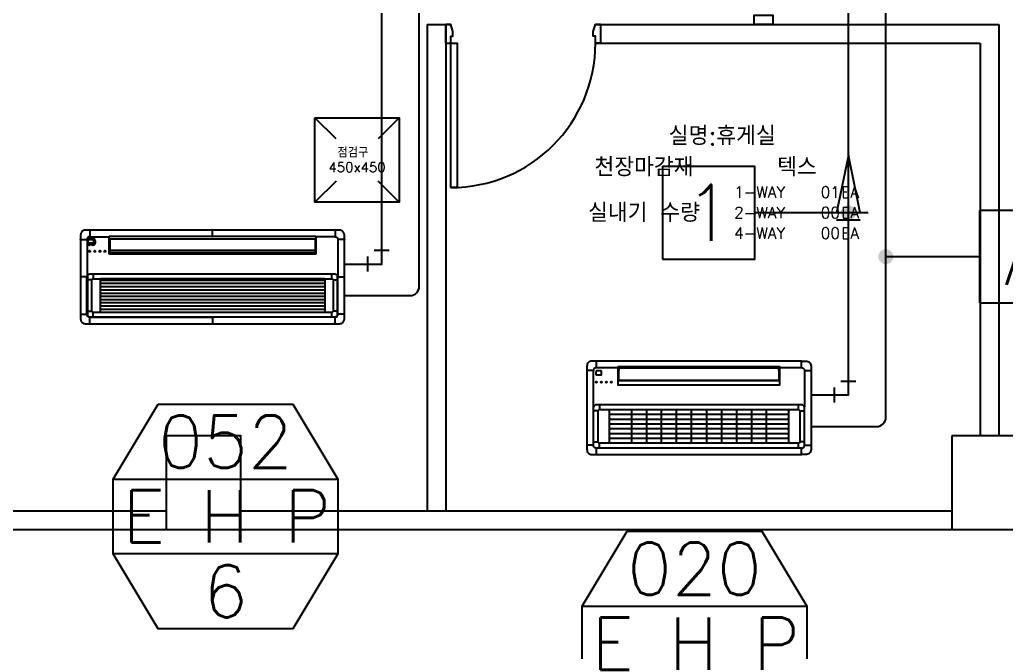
# Model space of a CAD drawing. Header units: millimetres. Extents: x -56261 to 196039, y 9480 to 100001.
# Drawn here: x 124251 to 129524, y 77022 to 80404 of the extents above; entities that cross this region are included whole.
import ezdxf
from ezdxf.enums import TextEntityAlignment as Align

# ---------------------------------------------------------------- set-up
doc = ezdxf.new("R2010")
doc.units = ezdxf.units.MM
for name, color, linetype in [('DVM_DRAIN', 5, 'Continuous'), ('DVM_DRAIN_MARK', 7, 'Continuous'), ('DVM_INDOOR', 7, 'Continuous'), ('DVM_INOUT_MARK', 2, 'Continuous'), ('DVM_INOUT_NAME', 7, 'Continuous'), ('DVM_PIPE', 3, 'Continuous'), ('DVM_PIPE_MARK', 2, 'Continuous'), ('PLAN', 9, 'Continuous'), ('SS-점검구', 1, 'Continuous'), ('현장조사', 4, 'Continuous')]:
    doc.layers.add(name, color=color, linetype=linetype)
doc.styles.add('1', font='txt.shx ', dxfattribs={"bigfont": ' whgtxt.shx'})
doc.styles.add('DVM_DEFAULT', font='romans.shx', dxfattribs={"bigfont": 'whgtxt.shx'})
doc.styles.add('GHS', font='romans.shx', dxfattribs={"width": 0.8, "bigfont": 'ghs.shx'})

# ---------------------------------------------------------------- blocks, each defined once
blk = doc.blocks.new('ID_C_1_B_T_BLO')
at = {"layer": 'DVM_INDOOR', "color": 0, "linetype": 'Continuous'}
for p, q in [((-655.0001, 497.78338), (-655.0001, 464.99998)), ((655, 499.99998), (-655, 499.99998)), ((-655, 499.25868), (-655, 499.99998)), ((-655, 497.78358), (-655, 499.25868)), ((-0.0001, 466.94868), (-0.0001, 497.78368)), ((0, 497.78358), (0, 499.25868)), ((654.9999, 497.78368), (654.9999, 464.99998)), ((655, 500.00008), (658.7106, 500.00008)), ((655, 499.25868), (655, 499.99998)), ((655, 497.78358), (655, 499.25868)), ((-705, 449.99998), (-705, 450.94688)), ((-705, 449.99998), (-705, 50)), ((-704.2594, 449.99998), (-705, 449.99998)), ((-704.2594, 449.99998), (-702.7737, 449.99998)), ((-670, 427.75038), (-670, 254.80386)), ((-669.9917, 451.75038), (-669.9917, 427.75038)), ((-664.7917, 432.75038), (-664.7917, 446.75038)), ((-661.9917, 459.75038), (-656.4917, 459.75038)), ((-661.9917, 449.55038), (-637.9917, 449.55038)), ((-637.9917, 429.95038), (-661.9917, 429.95038)), ((-655.0917, 459.75038), (-656.4917, 459.75038)), ((-644.8655, 455.84128), (-655.1179, 455.84128)), ((-655.1179, 423.65948), (-644.8655, 423.65948)), ((-655.1055, 456.97598), (-655.1129, 456.54218)), ((-655.1129, 422.95858), (-655.1055, 422.52468)), ((-655.0917, 457.27658), (-655.0917, 459.75038)), ((-655.0917, 419.75038), (-655.0917, 422.22418)), ((-655, 464.99998), (-552.6136, 464.99998)), ((-644.8917, 459.75038), (-644.8917, 457.27658)), ((-643.4917, 459.75038), (-644.8917, 459.75038)), ((-644.8917, 422.22418), (-644.8917, 419.75038)), ((-644.8705, 456.54218), (-644.878, 456.97598)), ((-644.878, 422.52468), (-644.8705, 422.95858)), ((-643.4917, 459.75038), (-637.9917, 459.75038)), ((-635.1917, 446.75038), (-635.1917, 432.75038)), ((-630, 426.35608), (-630.1142, 426.35608)), ((-630.0371, 426.89978), (-630, 426.89978)), ((-629.9917, 427.75038), (-629.9917, 451.75038)), ((-627.15, 429.74978), (-627.15, 443.74978)), ((-626.6063, 443.74978), (-626.6063, 429.74978)), ((-552.6136, 371.79998), (-552.6136, 464.99998)), ((-552.4597, 466.94858), (0, 466.94858)), ((-548.6, 443.56278), (-548.6, 453.29348)), ((-548.6, 443.56278), (-548.6, 393.01468)), ((-548.2987, 453.59568), (548.2992, 453.59568)), ((0, 466.94858), (552.4597, 466.94858)), ((548.6, 453.29078), (548.6, 443.56278)), ((548.6, 443.56278), (548.6, 393.01468)), ((552.6135, 464.99998), (552.6135, 371.79998)), ((655, 464.99998), (552.6135, 464.99998)), ((670, 449.99998), (670, 254.80386)), ((702.7736, 449.99998), (704.2594, 449.99998)), ((704.2594, 449.99998), (705, 449.99998)), ((705, 50), (705, 449.99998)), ((705, 449.99998), (705, 448.14218)), ((-656.4917, 419.75038), (-661.9917, 419.75038)), ((-656.4917, 419.75038), (-655.0917, 419.75038)), ((-644.8917, 419.75038), (-643.4917, 419.75038)), ((-637.9917, 419.75038), (-643.4917, 419.75038)), ((-552.7105, 408.36508), (-548.6, 408.29328)), ((552.6135, 371.79998), (-552.6136, 371.79998)), ((-551.5493, 378.99998), (-551.5074, 379.04188)), ((-551.5074, 379.04188), (551.5073, 379.04188)), ((-550.9482, 387.56278), (-551.0226, 379.04188)), ((-550.9398, 388.52338), (-550.9482, 387.56278)), ((550.6397, 388.82068), (-550.6398, 388.82068)), ((-548.3003, 392.71458), (548.3002, 392.71458)), ((550.9482, 387.56278), (550.9397, 388.52318)), ((551.0225, 379.04188), (550.9482, 387.56278)), ((551.5073, 379.04188), (551.5492, 378.99998)), ((-594.9715, 264.50741), (-637.5, 264.50741)), ((-637.5, 264.50741), (-637.5, 264.27602)), ((637.52066, 264.50741), (-594.9715, 264.50741)), ((637.5, 240.5), (637.5, 264.50744)), ((-702.7737, 250), (-704.2594, 250)), ((-670.4784, 249.99997), (-702.7737, 249.99997)), ((-668.5, 233.5), (-668.5, 67.5)), ((-668.2686, 233.5), (-668.5, 233.5)), ((-667.4981, 233.5), (-668.2686, 233.5)), ((-644.5, 67.5), (-644.5, 233.5)), ((-637.5, 263.50551), (-637.5, 240.5)), ((-637.5, 240.5), (637.5, 240.5)), ((599.9006, 239.81792), (-599.9007, 239.81792)), ((599.9006, 231.26792), (-599.9007, 231.26792)), ((599.9006, 214.16792), (-599.9007, 214.16792)), ((644.5, 233.5), (644.5, 67.5)), ((668.2686, 233.5), (668.5, 233.5)), ((668.5, 67.5), (668.5, 233.5)), ((670.4782, 249.99997), (702.7735, 249.99997)), ((702.7736, 250), (704.2594, 250)), ((599.9006, 197.06792), (-599.9007, 197.06792)), ((599.9006, 179.96792), (-599.9007, 179.96792)), ((-599.9007, 163.78207), (599.9006, 163.78207)), ((-599.9007, 146.68207), (599.9006, 146.68207)), ((-599.9007, 129.58207), (599.9006, 129.58207)), ((-599.9007, 112.48207), (599.9006, 112.48207)), ((-668.2686, 67.5), (-668.5, 67.5)), ((637.5, 60.49999), (-637.5, 60.49999)), ((-637.5, 37.49446), (-637.5, 60.49999)), ((-599.9007, 95.38207), (599.9006, 95.38207)), ((-599.9007, 78.28207), (599.9006, 78.28207)), ((-599.9007, 61.18207), (599.9006, 61.18207)), ((637.5, 37.49446), (637.5, 60.49999)), ((667.4981, 67.5), (668.2686, 67.5)), ((668.5, 67.5), (668.2686, 67.5)), ((-705, 50), (-704.2594, 50)), ((-702.7737, 50), (-704.2594, 50)), ((-655.0001, 2.21624), (-655.0001, 34.52186)), ((-655, 2.2164), (-655, 0.74131)), ((-655, 0.74131), (-655, 0)), ((-655, 0), (655, 0)), ((-637.5, 37.49446), (-637.5, 36.72397)), ((-637.5, 36.72397), (-637.5, 36.49258)), ((-637.5, 36.49258), (637.5, 36.49258)), ((-0.0001, 34.52186), (-0.0001, 2.21624)), ((637.5, 36.72397), (637.5, 36.49258)), ((655, -0.00017), (649.3359, 0)), ((654.9999, 2.2166), (654.9999, 34.52186)), ((655, 2.2164), (655, 0.74131)), ((655, 0.7413), (655, 0)), ((702.7736, 50), (704.2594, 50)), ((704.2594, 50), (705, 50))]:
    blk.add_line(p, q, dxfattribs=at)
at = {"layer": 'DVM_INDOOR', "color": 0}
for p, q in [((-599.9007, 239.81792), (-599.9007, 61.18207)), ((599.81057, 239.81792), (599.81057, 61.18207))]:
    blk.add_line(p, q, dxfattribs=at)
at = {"layer": 'DVM_INDOOR', "color": 0, "linetype": 'Continuous'}
for points in [[(-550.9541, 386.89298), (-550.9541, 386.89298, -0.0000622417), (-550.9541, 386.89298, -0.0000456347), (-550.9541, 386.89298, -0.0000616577), (-550.9541, 386.89288, -0.0001142212), (-550.9541, 386.89288, -0.0001526249), (-550.9541, 386.89288, -0.0001868684), (-550.9541, 386.89288, -0.000218615), (-550.9541, 386.89288, -0.000256204), (-550.9541, 386.89288, -0.0002881689), (-550.9541, 386.89278, -0.0003232068), (-550.9541, 386.89278, -0.0003532877), (-550.9541, 386.89278, -0.0003868946), (-550.9541, 386.89278, -0.000415213), (-550.9541, 386.89278, -0.0004468063), (-550.9541, 386.89278, -0.0004730546), (-550.9541, 386.89268, -0.0005024202), (-550.9541, 386.89268, -0.0005264176), (-550.9541, 386.89268, -0.0005534054), (-550.9541, 386.89268, -0.000575081), (-550.9541, 386.89268, -0.0005997434), (-550.9541, 386.89268, -0.0006187021), (-550.9541, 386.89258, -0.0006402206), (-550.9541, 386.89258, -0.0006574909), (-550.9541, 386.89258, -0.0006784959), (-550.9541, 386.89258, -0.0006903084), (-550.9541, 386.89258, -0.0007016588), (-550.9541, 386.89248, -0.0007209964), (-550.9541, 386.89248, -0.0007532776), (-550.9541, 386.89248, -0.0007365501), (-550.9541, 386.89248, -0.0006907498), (-550.9541, 386.89248, -0.0007824112), (-550.9541, 386.89238, -0.0009607117), (-550.9541, 386.89238, -0.000710927), (-550.9541, 386.89238, -0.0002009303), (-550.9541, 386.89238, -0.0010528243), (-550.9541, 386.89238, -0.0018213554), (-550.9541, 386.89228, -0.0008581409), (-550.9541, 386.89228, -0.0004410103)], [(-550.6398, 388.82078), (-550.6541, 388.82038, 0.012742545), (-550.6685, 388.81938, 0.012105494), (-550.6831, 388.81758, 0.011925807), (-550.6979, 388.81508, 0.012424498), (-550.7127, 388.81178, 0.01265957), (-550.7276, 388.80758, 0.012812079), (-550.7424, 388.80268, 0.012911348), (-550.7571, 388.79688, 0.013114506), (-550.7716, 388.79028, 0.013221777), (-550.7859, 388.78278, 0.013363061), (-550.7998, 388.77448, 0.013433194), (-550.8134, 388.76548, 0.013528429), (-550.8265, 388.75558, 0.013580769), (-550.8391, 388.74498, 0.013648668), (-550.8511, 388.73378, 0.013637841), (-550.8624, 388.72188, 0.013573474), (-550.8731, 388.70938, 0.013646051), (-550.8831, 388.69628, 0.013810326), (-550.8923, 388.68278, 0.013457641), (-550.9007, 388.66898, 0.012644261), (-550.9082, 388.65488, 0.013600938), (-550.915, 388.64028, 0.015632969), (-550.9209, 388.62518, 0.012298131), (-550.926, 388.61088, 0.005346858), (-550.9301, 388.59778, 0.016095861), (-550.9337, 388.58118, 0.026925126), (-550.9369, 388.55598, 0.01378828), (-550.9399, 388.52318, 0.0075773341)], [(550.9397, 388.52318), (550.9392, 388.53748, 0.01273258), (550.9381, 388.55188, 0.012096629), (550.9362, 388.56648, 0.011917751), (550.9335, 388.58118, 0.012416874), (550.9301, 388.59598, 0.012652724), (550.9258, 388.61088, 0.012806128), (550.9207, 388.62558, 0.012906454), (550.9148, 388.64028, 0.013110675), (550.9081, 388.65478, 0.013219172), (550.9005, 388.66898, 0.013361688), (550.8921, 388.68278, 0.013433161), (550.8829, 388.69628, 0.013529704), (550.873, 388.70938, 0.013583412), (550.8623, 388.72188, 0.013652613), (550.8509, 388.73378, 0.013643081), (550.8389, 388.74498, 0.013579863), (550.8263, 388.75558, 0.013653624), (550.8132, 388.76548, 0.013819029), (550.7996, 388.77448, 0.013467069), (550.7857, 388.78278, 0.012653832), (550.7716, 388.79028, 0.013611911), (550.7569, 388.79688, 0.015646272), (550.7418, 388.80268, 0.012309014), (550.7274, 388.80758, 0.0053516622), (550.7143, 388.81168, 0.016110465), (550.6977, 388.81508, 0.026949673), (550.6725, 388.81808, 0.013800528), (550.6397, 388.82078, 0.0075839112)], [(-637.5002, 263.50535), (-637.5002, 263.54444, 0.0000017124), (-637.5002, 263.5835, 0.0000016921), (-637.5002, 263.62254, 0.0000017198), (-637.5002, 263.66143, 0.0000018219), (-637.5002, 263.70004, 0.0000019131), (-637.5001, 263.73825, 0.0000020044), (-637.5001, 263.77593, 0.0000021082), (-637.5001, 263.81299, 0.0000022366), (-637.5001, 263.84927, 0.0000023792), (-637.5001, 263.88468, 0.0000025436), (-637.5001, 263.91907, 0.0000027338), (-637.5001, 263.95236, 0.0000029521), (-637.5001, 263.9844, 0.000003216), (-637.5001, 264.01514, 0.0000035222), (-637.5001, 264.04442, 0.0000038854), (-637.5001, 264.07221, 0.000004289), (-637.5001, 264.09837, 0.0000048597), (-637.5001, 264.1229, 0.0000055959), (-637.5001, 264.14567, 0.0000063016), (-637.5001, 264.16669, 0.0000068421), (-637.5001, 264.18583, 0.0000087637), (-637.5001, 264.20322, 0.0000125399), (-637.5001, 264.21881, 0.0000125054), (-637.5001, 264.23234, 0.0000059502), (-637.5002, 264.24362, 0.0000229006), (-637.5002, 264.25404, 0.0000703547), (-637.5002, 264.26491, 0.0000747697), (-637.5002, 264.27603, 0.0000659603)], [(667.4982, 233.50004), (667.5373, 233.50004), (667.5763, 233.50004), (667.6153, 233.50004), (667.6542, 233.50004), (667.6928, 233.50004), (667.731, 233.50004, 1), (667.7687, 233.50004), (667.8057, 233.50004), (667.842, 233.50004), (667.8774, 233.50004), (667.9117, 233.50004), (667.945, 233.50004, 1), (667.9771, 233.50004), (668.0078, 233.50004), (668.037, 233.50004), (668.0648, 233.50004), (668.091, 233.50004, 0.0000000513), (668.1155, 233.50004, 0.000000059), (668.1382, 233.50004, 0.0000000666), (668.1592, 233.50004, 0.0000000722), (668.1784, 233.50004, 0.0000000926), (668.1958, 233.50004, 0.0000001323), (668.2113, 233.50004, 0.000000132), (668.2249, 233.50004, 0.0000000629), (668.2361, 233.50004, 0.0000002419), (668.2466, 233.50004, 0.000000743), (668.2574, 233.50004, 0.00000079), (668.2685, 233.50004, 0.000000697)], [(-667.498, 67.50004), (-667.5371, 67.50003, -0.0000013584), (-667.5762, 67.50003, -0.0000013423), (-667.6152, 67.50003, -0.0000013641), (-667.6541, 67.50002, -0.0000014452), (-667.6927, 67.50002, -0.0000015176), (-667.7309, 67.50001, -0.00000159), (-667.7686, 67.50001, -0.0000016723), (-667.8056, 67.50001, -0.000001774), (-667.8419, 67.50001, -0.0000018872), (-667.8773, 67.5, -0.0000020176), (-667.9117, 67.5, -0.0000021683), (-667.945, 67.5, -0.0000023416), (-667.9771, 67.5, -0.0000025509), (-668.0078, 67.5, -0.0000027938), (-668.0371, 67.5, -0.0000030818), (-668.0649, 67.5, -0.0000034018), (-668.091, 67.5, -0.0000038542), (-668.1155, 67.5, -0.0000044381), (-668.1383, 67.5, -0.0000049977), (-668.1593, 67.5, -0.0000054261), (-668.1785, 67.50001, -0.0000069498), (-668.1959, 67.50001, -0.000009944), (-668.2115, 67.50001, -0.0000099161), (-668.225, 67.50001, -0.000004718), (-668.2363, 67.50002, -0.0000181572), (-668.2467, 67.50002, -0.000055771), (-668.2576, 67.50003, -0.0000592503), (-668.2687, 67.50004, -0.0000522538)], [(637.5, 36.72405), (637.5, 36.72696, 0.0000655693), (637.5, 36.73157, 0.0000255229), (637.5, 36.73792, 0.000013526), (637.5, 36.74601, 0.000008778), (637.5, 36.75595, 0.0000060029), (637.5, 36.7677, 0.0000044122), (637.5, 36.78134, 0.0000033463), (637.5, 36.7968, 0.000002671), (637.5, 36.81415, 0.0000021602), (637.5, 36.83331, 0.0000018056), (637.5, 36.85433, 0.0000015213), (637.5, 36.87708, 0.0000013134), (637.5, 36.90159, 0.0000011412), (637.5, 36.92774, 0.0000010109), (637.5, 36.95553, 0.0000008961), (637.5, 36.98479, 0.0000008036), (637.5, 37.01549, 0.0000007324), (637.5, 37.04754, 0.0000006808), (637.5, 37.0809, 0.0000006096), (637.5, 37.11519, 0.0000005333), (637.5, 37.15028, 0.0000005413), (637.5, 37.18685, 0.000000589), (637.5, 37.22512, 0.0000004306), (637.5, 37.26156, 0.0000001701), (637.5, 37.29491, 0.0000005434), (637.5, 37.33835, 0.0000008514), (637.5, 37.40576, 0.0000004069), (637.5, 37.49438, 0.0000002161)]]:
    blk.add_lwpolyline(points, format="xyb", dxfattribs=at)
for centre in [(-655.5437, 387.29338), (-628.5437, 387.29338), (-601.5437, 387.29338), (-574.5437, 387.29338)]:
    blk.add_circle(centre, 3.625, dxfattribs=at)
for centre, radius, start, end in [((-661.9917, 451.75038), 8, 90, 180), ((-661.9917, 427.75038), 8, 180, 270), ((-661.9917, 446.75038), 2.8, 90, 180), ((-661.9917, 432.75038), 2.8, 180, 270), ((-637.9917, 451.75038), 8, 0, 90), ((-637.9917, 446.75038), 2.8, 0, 90), ((-637.9917, 432.75038), 2.8, 270, 0), ((-637.9917, 427.75038), 8, 270, 0), ((-630, 429.74978), 3.39371, 270, 0), ((-630, 429.74978), 2.85, 270, 0), ((-630, 443.74978), 3.39371, 0, 89.859871), ((-630, 443.74978), 2.85, 0, 89.833138), ((-548.3006, 453.29198), 0.29944, 89.902337, 180.22836)]:
    blk.add_arc(centre, radius, start, end, dxfattribs=at)
for points, knots in [([(-655.0001, 500.00008), (-660.8058, 499.99998), (-668.5368, 500.00068), (-676.4548, 499.98928), (-681.8076, 500.02338), (-690.8047, 498.51848), (-702.0653, 489.05378), (-705.043, 478.43628), (-704.9953, 471.62438), (-705.0261, 467.67318), (-705.0085, 459.83638), (-705, 453.91318), (-705, 450.00018)], [0, 0, 0, 0, 0.35750492, 0.48182088, 0.48182088, 0.68067387, 1.0140867, 1.311816, 1.311816, 1.4272538, 1.5527297, 1.7936434, 1.7936434, 1.7936434, 1.7936434]), ([(704.9999, 450.00018), (705, 453.91318), (704.9999, 459.82548), (705.0129, 467.65698), (704.986, 471.61388), (705.0487, 478.44638), (702.1262, 489.13798), (690.7438, 498.43878), (681.8165, 500.01418), (676.4681, 500.00408), (668.5212, 500.03358), (660.8058, 499.99998), (654.9999, 500.00008)], [0, 0, 0, 0, 0.24101168, 0.3665386, 0.48202336, 0.48202336, 0.77987372, 1.1134221, 1.3123559, 1.3123559, 1.4367224, 1.7943727, 1.7943727, 1.7943727, 1.7943727]), ([(-702.7733, 450.00018), (-698.0308, 449.99998), (-687.4935, 449.99998), (-676.0023, 449.99998), (-669.9999, 450.00018)], [0.043610424, 0.043610424, 0.043610424, 0.043610424, 0.5, 1, 1, 1, 1]), ([(-655.0001, 464.99998), (-656.9635, 464.99998), (-660.8884, 464.21998), (-665.7698, 460.95948), (-667.9547, 457.77938), (-668.7001, 456.10898)], [0, 0, 0, 0, 0.25, 0.5, 0.73293093, 0.73293093, 0.73293093, 0.73293093]), ([(-552.612, 466.89608), (-552.5872, 466.90808), (-552.5346, 466.91428), (-552.4866, 466.94858), (-552.4599, 466.94868)], [0, 0, 0, 0, 0.0000805568, 0.0001611131, 0.0001611131, 0.0001611131, 0.0001611131]), ([(552.6119, 466.89608), (552.5989, 466.89828), (552.5745, 466.91298), (552.522, 466.91998), (552.4865, 466.94858), (552.4597, 466.94868)], [0, 0, 0, 0, 0.0000402784, 0.0000805568, 0.0001611131, 0.0001611131, 0.0001611131, 0.0001611131]), ([(702.7735, 450.00018), (698.0307, 449.99998), (687.4934, 449.99998), (676.0022, 449.99998), (670.0001, 450.00018)], [0.043610424, 0.043610424, 0.043610424, 0.043610424, 0.5, 1, 1, 1, 1]), ([(-552.6135, 371.79998), (-552.3605, 372.59988), (-551.9418, 374.22518), (-551.6393, 375.82008), (-551.6149, 376.59868)], [0, 0, 0, 0, 0.0025159349, 0.0050350452, 0.0050350452, 0.0050350452, 0.0050350452]), ([(548.4991, 392.79088), (548.5024, 392.18208), (548.5106, 390.80568), (548.5198, 389.51918), (548.5253, 388.82068)], [21.585836, 21.585836, 21.585836, 21.585836, 24.336023, 27.957874, 27.957874, 27.957874, 27.957874]), ([(551.6147, 376.59788), (551.6394, 375.81978), (551.9417, 374.22488), (552.3603, 372.59978), (552.6136, 371.79998)], [0, 0, 0, 0, 0.0025188599, 0.005034575, 0.005034575, 0.005034575, 0.005034575]), ([(-637.5002, 264.50744), (-643.2434, 264.50741), (-648.9465, 264.55346), (-658.3208, 264.51392), (-665.5286, 261.46173), (-668.5017, 254.35137), (-668.5062, 245.00801), (-668.5, 239.24605), (-668.5001, 233.50004)], [0, 0, 0, 0, 0.34952936, 0.34952936, 0.56462664, 0.77972393, 0.77972393, 1.1294038, 1.1294038, 1.1294038, 1.1294038]), ([(668.4999, 233.50004), (668.5, 239.24605), (668.5395, 244.95066), (668.5015, 254.33015), (665.4621, 261.52837), (658.342, 264.51396), (649.0037, 264.51998), (643.2434, 264.50741), (637.5, 264.50744)], [0, 0, 0, 0, 0.34967981, 0.34967981, 0.56477708, 0.77987435, 0.77987435, 1.1294037, 1.1294037, 1.1294037, 1.1294037]), ([(-644.4999, 233.50004), (-644.5, 234.63478), (-644.2205, 235.76572), (-643.3649, 237.38342), (-642.5254, 238.52644), (-641.3822, 239.36564), (-639.7651, 240.22101), (-638.6343, 240.5), (-637.5002, 240.50014)], [0, 0, 0, 0, 0.30961454, 0.30961454, 0.50006661, 0.69051868, 0.69051868, 1, 1, 1, 1]), ([(637.5, 240.50014), (638.6343, 240.5), (639.765, 240.22101), (641.3822, 239.36564), (642.5254, 238.52644), (643.3648, 237.38342), (644.2204, 235.76572), (644.5, 234.63478), (644.5001, 233.50004)], [0, 0, 0, 0, 0.30948132, 0.30948132, 0.49993339, 0.69038546, 0.69038546, 1, 1, 1, 1]), ([(-668.5001, 67.50004), (-668.5, 61.75394), (-668.5396, 56.04934), (-668.5016, 46.66984), (-665.4621, 39.47162), (-658.342, 36.48604), (-649.0038, 36.48002), (-643.2434, 36.49258), (-637.5002, 36.49263)], [0, 0, 0, 0, 0.34967981, 0.34967981, 0.56477708, 0.77987435, 0.77987435, 1.1294037, 1.1294037, 1.1294037, 1.1294037]), ([(-637.5002, 60.49994), (-638.6343, 60.49999), (-639.7651, 60.77898), (-641.3822, 61.63435), (-642.5254, 62.47355), (-643.3649, 63.61657), (-644.2205, 65.23427), (-644.5, 66.36522), (-644.4999, 67.50004)], [0, 0, 0, 0, 0.30948132, 0.30948132, 0.49993339, 0.69038546, 0.69038546, 1, 1, 1, 1]), ([(644.5001, 67.50004), (644.5, 66.36522), (644.2204, 65.23427), (643.3648, 63.61657), (642.5254, 62.47355), (641.3822, 61.63435), (639.765, 60.77898), (638.6343, 60.49999), (637.5, 60.49994)], [0, 0, 0, 0, 0.30961454, 0.30961454, 0.50006661, 0.69051868, 0.69051868, 1, 1, 1, 1]), ([(637.5, 36.49263), (643.2434, 36.49258), (648.9465, 36.44654), (658.3208, 36.48607), (665.5286, 39.53826), (668.5016, 46.64862), (668.5062, 55.99198), (668.5, 61.75394), (668.4999, 67.50004)], [0, 0, 0, 0, 0.34952936, 0.34952936, 0.56462664, 0.77972393, 0.77972393, 1.1294038, 1.1294038, 1.1294038, 1.1294038]), ([(-705, 50.00014), (-705, 46.08678), (-704.9999, 40.17452), (-705.0129, 32.34297), (-704.9861, 28.38608), (-705.0488, 21.55361), (-702.1262, 10.86197), (-690.7439, 1.56125), (-681.8166, -0.01419), (-676.4682, -0.00405), (-668.5213, -0.03359), (-660.8058, 0), (-655.0001, -0.00017)], [0, 0, 0, 0, 0.24101168, 0.3665386, 0.48202336, 0.48202336, 0.77987372, 1.1134221, 1.3123559, 1.3123559, 1.4367224, 1.7943727, 1.7943727, 1.7943727, 1.7943727]), ([(-702.7733, 50.00014), (-698.0308, 50), (-687.6398, 50), (-676.3213, 50), (-670.4784, 50.00014)], [0.043610424, 0.043610424, 0.043610424, 0.043610424, 0.5, 0.98671686, 0.98671686, 0.98671686, 0.98671686]), ([(-655.0001, 34.52186), (-656.985, 34.52147), (-658.9709, 34.90857), (-661.8326, 36.06818), (-662.8105, 36.59209), (-664.558, 37.78422), (-665.339, 38.43782), (-667.449, 40.58842), (-668.5706, 42.2929), (-670.0852, 45.99697), (-670.4786, 47.99848), (-670.4784, 50.00014)], [2, 2, 2, 2, 9.8005744, 9.8005744, 14.134638, 14.134638, 18.114204, 18.114204, 25.975313, 25.975313, 33.840811, 33.840811, 33.840811, 33.840811]), ([(654.9999, 34.52186), (657.0252, 34.52166), (661.079, 35.32788), (666.2288, 38.77121), (669.6721, 43.92098), (670.4784, 47.97473), (670.4782, 50.00014)], [2, 2, 2, 2, 9.958832, 17.920235, 25.88162, 33.840439, 33.840439, 33.840439, 33.840439]), ([(654.9999, -0.00017), (660.8058, 0), (668.5367, -0.00071), (676.4548, 0.01071), (681.8076, -0.02338), (690.8046, 1.48154), (702.0652, 10.94626), (705.043, 21.5637), (704.9952, 28.37558), (705.0261, 32.32678), (705.0085, 40.16358), (705, 46.08678), (704.9999, 50.00014)], [0, 0, 0, 0, 0.35750492, 0.48182088, 0.48182088, 0.68067387, 1.0140867, 1.311816, 1.311816, 1.4272538, 1.5527297, 1.7936434, 1.7936434, 1.7936434, 1.7936434]), ([(702.7735, 50.00014), (698.0309, 50), (687.6398, 50), (676.3212, 50), (670.4782, 50.00014)], [0.043604574, 0.043604574, 0.043604574, 0.043604574, 0.5, 0.98671961, 0.98671961, 0.98671961, 0.98671961])]:
    blk.add_open_spline(points, degree=3, knots=knots, dxfattribs=at)
for points in [[(-669.9917, 450.49658), (-669.9973, 450.33108), (-670, 450.16558), (-669.9999, 450.00018)], [(-655.1128, 456.54208), (-655.1161, 456.35558), (-655.1179, 456.10288), (-655.1177, 455.84138)], [(-655.1177, 423.65948), (-655.1179, 423.39788), (-655.1161, 423.14518), (-655.1128, 422.95848)], [(-655.0932, 457.27508), (-655.0979, 457.27038), (-655.1023, 457.16258), (-655.1053, 456.97608)], [(-655.1053, 422.52478), (-655.1023, 422.33808), (-655.0979, 422.23028), (-655.0932, 422.22588)], [(-644.8782, 456.97608), (-644.8812, 457.16258), (-644.8856, 457.27038), (-644.8902, 457.27508)], [(-644.8902, 422.22588), (-644.8856, 422.23028), (-644.8812, 422.33808), (-644.8782, 422.52478)], [(-644.8657, 455.84138), (-644.8655, 456.10288), (-644.8673, 456.35558), (-644.8707, 456.54208)], [(-644.8707, 422.95848), (-644.8673, 423.14518), (-644.8655, 423.39788), (-644.8657, 423.65948)], [(-552.6135, 464.99998), (-552.6136, 465.63208), (-552.6131, 466.26418), (-552.612, 466.89608)], [(548.5989, 453.29438), (548.6036, 453.45568), (548.46, 453.59978), (548.2985, 453.59588)], [(552.6136, 464.99998), (552.6135, 465.63208), (552.613, 466.26418), (552.6119, 466.89608)], [(654.9999, 464.99998), (656.9635, 464.99998), (660.8884, 464.21998), (665.8834, 460.88348), (669.2201, 455.88828), (670, 451.96348), (670.0001, 450.00018)], [(704.2594, 450.00018), (704.2594, 383.33328), (704.2594, 316.66666), (704.2594, 249.99997)], [(-551.6149, 376.59868), (-551.5973, 377.42538), (-551.5753, 378.22568), (-551.5492, 378.99988)], [(-548.6001, 393.01468), (-548.6021, 392.85068), (-548.4636, 392.71458), (-548.3001, 392.71468)], [(548.5999, 393.01468), (548.602, 392.85068), (548.4635, 392.71458), (548.3003, 392.71468)], [(551.5493, 378.99988), (551.5753, 378.22368), (551.5973, 377.42308), (551.6147, 376.59788)], [(-669.9999, 254.80392), (-670.3173, 253.56275), (-670.4783, 252.28184), (-670.4784, 251.00065)], [(-670.4784, 251.00065), (-670.4783, 250.66715), (-670.4783, 250.33357), (-670.4784, 249.99997)], [(-670.4784, 50.00014), (-670.4783, 116.66569), (-670.4783, 183.33284), (-670.4784, 249.99997)], [(-644.4999, 233.50004), (-652.2343, 233.5), (-659.9678, 233.5), (-667.498, 233.50004)], [(644.5001, 233.50004), (652.2342, 233.5), (659.9677, 233.5), (667.4982, 233.50004)], [(670.0001, 254.80392), (670.3172, 253.56275), (670.4783, 252.28184), (670.4782, 251.00136)], [(670.4782, 251.00136), (670.4783, 250.66764), (670.4783, 250.33382), (670.4782, 249.99997)], [(670.4782, 50.00014), (670.4783, 116.66666), (670.4783, 183.33333), (670.4782, 249.99997)], [(-667.498, 67.50004), (-659.9678, 67.5), (-652.2343, 67.5), (-644.4999, 67.50004)], [(667.4982, 67.50004), (659.9678, 67.5), (652.2342, 67.5), (644.5001, 67.50004)], [(-655.0001, 34.52186), (-436.6672, 34.52182), (-218.3336, 34.52182), (-0.0001, 34.52186)], [(654.9999, 34.52186), (436.6666, 34.52182), (218.3333, 34.52182), (-0.0001, 34.52186)]]:
    blk.add_open_spline(points, degree=3, dxfattribs=at)
blk = doc.blocks.new('INOUT_MARK')
at = {"layer": 'DVM_INOUT_MARK', "color": 0}
for p, q in [((-600, 1560), (600, 1560)), ((600, 1160), (-600, 1160))]:
    blk.add_line(p, q, dxfattribs=at)
blk.add_lwpolyline([(-360, 1960), (360, 1960), (600, 1560), (600, 1160), (360, 760), (-360, 760), (-600, 1160), (-600, 1560), (-360, 1960)], dxfattribs=at)
at = {"layer": 'DVM_INOUT_NAME'}
blk.add_lwpolyline([(-600, 0), (600, 0), (600, 560), (-600, 560)], close=True, dxfattribs=at)
at = {"layer": 'DVM_INOUT_MARK', "color": 0, "style": 'DVM_DEFAULT'}
for tag, p in [('CAP', (0, 1760)), ('NO', (0, 960))]:
    blk.add_attdef(tag, text='', height=280, dxfattribs=at).set_placement(p, align=Align.MIDDLE_CENTER)
for tag, width, p, p2 in [('MNAME', 0.53094, (-548.8, 1220.2), (562.6, 1220.2)), ('QTY', 0.517418, (709.7, 1220.2), (1089.2, 1220.2))]:
    blk.add_attdef(tag, text='', height=280, dxfattribs=dict(at, width=width)).set_placement(p, p2, align=Align.FIT)
at = {"layer": 'DVM_INOUT_NAME', "style": 'DVM_DEFAULT', "width": 1.097081}
blk.add_attdef('INAME', text='', height=280, dxfattribs=at).set_placement((-561.8, 134), (564.5, 134), align=Align.FIT)
blk = doc.blocks.new('ID_C_1_S_T_BLO')
at = {"layer": 'DVM_INDOOR', "color": 0, "linetype": 'Continuous'}
for p, q in [((0, 500), (-548.74997, 500)), ((-548.74997, 500), (-548.74997, 465.00012)), ((548.75, 500), (0, 500)), ((548.75, 465.00012), (548.75, 500)), ((-563.74995, 450), (-598.74997, 450)), ((-598.74997, 450), (-598.74997, 50)), ((-563.74995, 254.82159), (-563.74995, 450)), ((-550.89364, 443.74976), (-550.89364, 429.74976)), ((-548.74997, 465.00012), (-431.67516, 465.00012)), ((-523.49993, 447.14347), (-547.49993, 447.14347)), ((-547.49993, 426.35605), (-523.49993, 426.35605)), ((-520.10622, 429.74976), (-520.10622, 443.74976)), ((427.4353, 463.37019), (-427.43529, 463.37019)), ((-427.43529, 463.37019), (-427.43529, 449.59936)), ((427.4353, 449.59936), (427.4353, 463.37019)), ((430.7501, 465.00012), (548.75, 465.00012)), ((563.75, 450), (598.75, 450)), ((563.75, 450), (563.75, 254.80508)), ((598.75, 450), (598.75, 50)), ((430.7501, 372.0215), (-430.75008, 372.0215)), ((-427.43734, 395.8981), (427.4374, 395.8981)), ((548.7519, 266.47412), (-548.75098, 266.47412)), ((-531.23877, 266.47412), (-531.23877, 240.5)), ((-531.23756, 264.50742), (-531.23756, 264.27603)), ((531.2376, 264.27603), (531.2376, 264.50742)), ((531.2376, 263.50553), (531.2376, 264.27603)), ((531.2388, 240.5), (531.2388, 266.47412)), ((-538.23756, 233.5), (-564.23259, 233.5)), ((-538.23756, 67.5), (-538.23756, 233.5)), ((-531.23756, 240.5), (531.2376, 240.5)), ((-480.54997, 239.81793), (-480.54997, 232.18207)), ((480.55, 239.81793), (-480.54997, 239.81793)), ((-480.54997, 231.26793), (-480.54997, 223.63207)), ((-480.54997, 222.71793), (-480.54997, 215.08207)), ((-480.54997, 214.16793), (-480.54997, 206.53207)), ((480.55, 214.16793), (-480.54997, 214.16793)), ((-359.95137, 240.5), (-359.95137, 60.5)), ((-281.15146, 240.5), (-281.15146, 60.5)), ((-201.15146, 240.5), (-201.15146, 60.5)), ((-121.15146, 240.5), (-121.15146, 60.5)), ((-41.15146, 240.5), (-41.15146, 60.5)), ((39.9514, 240.5), (39.9514, 60.5)), ((119.9514, 240.5), (119.9514, 60.5)), ((199.9514, 240.5), (199.9514, 60.5)), ((279.9514, 240.5), (279.9514, 60.5)), ((359.9514, 240.5), (359.9514, 60.5)), ((480.55, 232.18207), (480.55, 239.81793)), ((480.55, 223.63207), (480.55, 231.26793)), ((480.55, 215.08207), (480.55, 222.71793)), ((480.55, 206.53207), (480.55, 214.16793)), ((538.2376, 233.5), (538.2376, 67.5)), ((564.2335, 50), (564.2335, 251.00111)), ((-480.54997, 205.61793), (-480.54997, 197.98207)), ((-480.54997, 197.06793), (-480.54997, 189.43207)), ((-480.54997, 188.51793), (-480.54997, 180.88207)), ((480.55, 188.51793), (-480.54997, 188.51793)), ((-480.54997, 179.96793), (-480.54997, 172.33207)), ((-480.54997, 171.41793), (-480.54997, 163.78207)), ((-480.54997, 162.86793), (-480.54997, 155.23207)), ((480.55, 162.86793), (-480.54997, 162.86793)), ((480.55, 197.98207), (480.55, 205.61793)), ((480.55, 189.43207), (480.55, 197.06793)), ((480.55, 180.88207), (480.55, 188.51793)), ((480.55, 172.33207), (480.55, 179.96793)), ((480.55, 163.78207), (480.55, 171.41793)), ((480.55, 155.23207), (480.55, 162.86793)), ((-480.54997, 154.31793), (-480.54997, 146.68207)), ((-480.54997, 145.76793), (-480.54997, 138.13207)), ((-480.54997, 137.21793), (-480.54997, 129.58207)), ((480.55, 137.21793), (-480.54997, 137.21793)), ((-480.54997, 128.66793), (-480.54997, 121.03207)), ((-480.54997, 120.11793), (-480.54997, 112.48207)), ((-480.54997, 111.56793), (-480.54997, 103.93207)), ((480.55, 111.56793), (-480.54997, 111.56793)), ((480.55, 146.68207), (480.55, 154.31793)), ((480.55, 138.13207), (480.55, 145.76793)), ((480.55, 129.58207), (480.55, 137.21793)), ((480.55, 121.03207), (480.55, 128.66793)), ((480.55, 112.48207), (480.55, 120.11793)), ((480.55, 103.93207), (480.55, 111.56793)), ((-531.23746, 34.51651), (-531.23877, 60.5)), ((531.2376, 60.5), (-531.23756, 60.5)), ((-480.54997, 103.01793), (-480.54997, 95.38207)), ((-480.54997, 94.46793), (-480.54997, 86.83207)), ((-480.54997, 85.91793), (-480.54997, 78.28207)), ((480.55, 85.91793), (-480.54997, 85.91793)), ((-480.54997, 77.36793), (-480.54997, 69.73207)), ((-480.54997, 68.81793), (-480.54997, 61.18207)), ((480.55, 95.38207), (480.55, 103.01793)), ((480.55, 86.83207), (480.55, 94.46793)), ((480.55, 78.28207), (480.55, 85.91793)), ((480.55, 69.73207), (480.55, 77.36793)), ((480.55, 61.18207), (480.55, 68.81793)), ((531.2375, 34.51651), (531.2388, 60.5)), ((-564.23273, 50), (-598.74997, 50)), ((-548.74997, 34.51654), (-548.74997, 0)), ((-548.74997, 0), (0, 0)), ((0, 0), (548.75, 0)), ((548.75, -0.00009), (548.75, 34.51651)), ((564.2335, 50), (598.75, 50))]:
    blk.add_line(p, q, dxfattribs=at)
for points in [[(-431.67516, 471.85909), (430.7501, 471.85909), (430.7501, 372.02138), (-431.67516, 372.02138)], [(-427.43529, 463.37019), (427.4375, 463.37019), (427.4375, 395.89798), (-427.43529, 395.89798)]]:
    blk.add_lwpolyline(points, close=True, dxfattribs=at)
blk.add_lwpolyline([(-531.23767, 263.50555), (-531.23767, 263.54463, 0.000001034), (-531.23767, 263.58368, 0.0000010218), (-531.23766, 263.6227, 0.0000010383), (-531.23766, 263.66159, 0.0000011), (-531.23766, 263.70019, 0.0000011551), (-531.23765, 263.73839, 0.0000012103), (-531.23765, 263.77606, 0.000001273), (-531.23765, 263.81311, 0.0000013504), (-531.23765, 263.84938, 0.0000014367), (-531.23765, 263.88478, 0.0000015359), (-531.23765, 263.91916, 0.0000016507), (-531.23764, 263.95244, 0.0000017826), (-531.23764, 263.98448, 0.0000019419), (-531.23764, 264.01521, 0.0000021268), (-531.23764, 264.04448, 0.000002346), (-531.23764, 264.07226, 0.0000025898), (-531.23764, 264.09841, 0.0000029343), (-531.23764, 264.12294, 0.0000033789), (-531.23765, 264.1457, 0.000003805), (-531.23765, 264.16671, 0.0000041313), (-531.23765, 264.18585, 0.0000052916), (-531.23765, 264.20324, 0.0000075718), (-531.23765, 264.21882, 0.000007551), (-531.23765, 264.23235, 0.0000035929), (-531.23766, 264.24362, 0.0000138277), (-531.23766, 264.25404, 0.0000424811), (-531.23766, 264.26491, 0.000045147), (-531.23767, 264.27602, 0.0000398279)], format="xyb", dxfattribs=at)
for centre in [(-549.04356, 387.29339), (-522.04356, 387.29339), (-495.04356, 387.29339), (-468.04356, 387.29339)]:
    blk.add_circle(centre, 3.625, dxfattribs=at)
for centre, radius, start, end in [((-547.49993, 443.74976), 3.39371, 90, 180), ((-547.49993, 429.74976), 3.39371, 180, 270), ((-523.49993, 443.74976), 3.39371, 0, 90), ((-523.49993, 429.74976), 3.39371, 270, 0), ((-548.75107, 251.00111), 15.47777, 90, 165.70963), ((548.7519, 251.00111), 15.47301, 14.231792, 90)]:
    blk.add_arc(centre, radius, start, end, dxfattribs=at)
for points, knots in [([(-548.75004, 500.0001), (-552.60524, 500), (-560.27248, 500.02015), (-568.01257, 499.99527), (-578.86163, 500.01157), (-593.00665, 494.25369), (-598.76126, 480.11266), (-598.7446, 469.26209), (-598.76983, 461.52267), (-598.74997, 453.85529), (-598.75006, 450.00008)], [0, 0, 0, 0, 0.22815986, 0.45631973, 0.45631973, 0.85766963, 1.2590195, 1.2590195, 1.4871794, 1.7153393, 1.7153393, 1.7153393, 1.7153393]), ([(548.75, 500.0001), (552.6053, 500), (560.2725, 500.02015), (568.0126, 499.99527), (578.8617, 500.01157), (593.0067, 494.25369), (598.7613, 480.11266), (598.7446, 469.26209), (598.7699, 461.52267), (598.75, 453.85529), (598.75, 450.00008)], [0, 0, 0, 0, 0.22815986, 0.45631973, 0.45631973, 0.85766963, 1.2590195, 1.2590195, 1.4871794, 1.7153393, 1.7153393, 1.7153393, 1.7153393]), ([(-548.75004, 465), (-549.79525, 465.00009), (-551.88468, 464.77901), (-553.88379, 464.13263), (-556.51995, 462.96403), (-559.59639, 460.8448), (-561.71493, 457.76921), (-562.88342, 455.13348), (-563.52908, 453.13451), (-563.74991, 451.04429), (-563.74996, 450.00008)], [0, 0, 0, 0, 0.13301151, 0.26602302, 0.26602302, 0.5, 0.73397698, 0.73397698, 0.86698849, 1, 1, 1, 1]), ([(548.75, 465), (549.7953, 465.00009), (551.8847, 464.77901), (553.8838, 464.13263), (556.52, 462.96403), (559.5964, 460.8448), (561.715, 457.76921), (562.8835, 455.13348), (563.5291, 453.13451), (563.75, 451.04429), (563.7499, 450.00008)], [0, 0, 0, 0, 0.13301151, 0.26602302, 0.26602302, 0.5, 0.73397698, 0.73397698, 0.86698849, 1, 1, 1, 1]), ([(-538.23745, 233.50001), (-538.23756, 234.63478), (-537.958, 235.76573), (-537.10239, 237.38343), (-536.26294, 238.52645), (-535.11977, 239.36564), (-533.50261, 240.22102), (-532.37185, 240.5), (-531.23767, 240.50009)], [0, 0, 0, 0, 0.30961454, 0.30961454, 0.50006661, 0.69051868, 0.69051868, 1, 1, 1, 1]), ([(531.2376, 240.50009), (532.3719, 240.5), (533.5027, 240.22102), (535.1198, 239.36564), (536.263, 238.52645), (537.1024, 237.38343), (537.9581, 235.76573), (538.2376, 234.63478), (538.2377, 233.50001)], [0, 0, 0, 0, 0.30948132, 0.30948132, 0.49993339, 0.69038546, 0.69038546, 1, 1, 1, 1]), ([(564.2334, 251.00126), (564.2335, 251.64186), (564.1933, 252.28268), (564.0733, 253.2364), (564.0234, 253.55308), (563.9337, 254.02533), (563.9013, 254.18228), (563.8491, 254.4169), (563.831, 254.49498), (563.7938, 254.65084), (563.7699, 254.72744), (563.7499, 254.80495)], [2, 2, 2, 2, 4.5023003, 4.5023003, 5.7534369, 5.7534369, 6.3789939, 6.3789939, 6.6917768, 6.6917768, 7.0045742, 7.0045742, 7.0045742, 7.0045742]), ([(-531.23767, 60.4999), (-532.37185, 60.5), (-533.50261, 60.77899), (-535.11977, 61.63436), (-536.26294, 62.47356), (-537.10239, 63.61657), (-537.958, 65.23427), (-538.23756, 66.36522), (-538.23745, 67.49998)], [0, 0, 0, 0, 0.30948132, 0.30948132, 0.49993339, 0.69038546, 0.69038546, 1, 1, 1, 1]), ([(538.2377, 67.49998), (538.2376, 66.36522), (537.9581, 65.23427), (537.1024, 63.61657), (536.263, 62.47356), (535.1198, 61.63436), (533.5027, 60.77899), (532.3719, 60.5), (531.2376, 60.4999)], [0, 0, 0, 0, 0.30961454, 0.30961454, 0.50006661, 0.69051868, 0.69051868, 1, 1, 1, 1]), ([(-598.75006, 49.99993), (-598.74997, 46.14471), (-598.76984, 38.47726), (-598.74462, 30.73778), (-598.76133, 19.88723), (-593.00682, 5.74648), (-578.86153, -0.0115), (-568.01244, 0.00476), (-560.27241, -0.02015), (-552.60524, 0), (-548.75004, -0.00009)], [0, 0, 0, 0, 0.22816002, 0.45632004, 0.45632004, 0.85767022, 1.2590204, 1.2590204, 1.4871804, 1.7153404, 1.7153404, 1.7153404, 1.7153404]), ([(-548.75004, 34.51651), (-550.73628, 34.51635), (-552.7231, 34.90399), (-555.58589, 36.06494), (-556.56416, 36.58941), (-558.31225, 37.78254), (-559.09301, 38.43619), (-561.20349, 40.58802), (-562.32434, 42.29156), (-563.83941, 45.99629), (-564.23296, 47.99787), (-564.23286, 49.99962)], [2, 2, 2, 2, 9.7511416, 9.7511416, 14.058025, 14.058025, 18.012457, 18.012457, 25.823127, 25.823127, 33.63537, 33.63537, 33.63537, 33.63537]), ([(598.75, 49.99993), (598.75, 46.14471), (598.7699, 38.47726), (598.7447, 30.73778), (598.7614, 19.88723), (593.0069, 5.74648), (578.8616, -0.0115), (568.0125, 0.00476), (560.2725, -0.02015), (552.6053, 0), (548.75, -0.00009)], [0, 0, 0, 0, 0.22816002, 0.45632004, 0.45632004, 0.85767022, 1.2590204, 1.2590204, 1.4871804, 1.7153404, 1.7153404, 1.7153404, 1.7153404]), ([(548.7506, 34.51651), (550.7763, 34.51645), (554.8312, 35.32355), (559.9817, 38.76839), (563.4265, 43.91895), (564.2336, 47.97376), (564.2334, 49.99993)], [2, 2, 2, 2, 9.9070768, 17.816346, 25.725604, 33.632516, 33.632516, 33.632516, 33.632516])]:
    blk.add_open_spline(points, degree=3, knots=knots, dxfattribs=at)
for points in [[(-564.23286, 49.99962), (-564.2327, 116.99909), (-564.2327, 184.00001), (-564.23256, 251.00096)], [(-564.23256, 251.00096), (-564.2327, 252.28769), (-564.07013, 253.57481), (-563.74996, 254.82148)], [(-538.23745, 233.50001), (-545.97181, 233.5), (-553.70535, 233.5), (-561.2357, 233.50001)], [(538.2377, 233.50001), (545.9719, 233.5), (553.7054, 233.5), (564.56879, 233.50001)], [(-564.21849, 67.49998), (-553.70533, 67.5), (-545.9718, 67.5), (-538.23745, 67.49998)], [(564.10157, 67.49998), (553.7054, 67.5), (545.9719, 67.5), (538.2377, 67.49998)], [(0.0001, 34.51651), (-182.91676, 34.51654), (-365.83355, 34.51654), (-548.75004, 34.51651)], [(548.7506, 34.51651), (365.8336, 34.51654), (182.9168, 34.51654), (0.0001, 34.51651)]]:
    blk.add_open_spline(points, degree=3, dxfattribs=at)
blk = doc.blocks.new('PIPE_MARK_LG')
at = {"layer": 'DVM_PIPE_MARK', "color": 0}
for p, q in [((0, 247), (-494, 247)), ((-494, 247), (-494, -247)), ((494, 247), (0, 247)), ((0, 247), (0, -247)), ((0, -247), (0, 247)), ((494, -247), (494, 247)), ((-494, -247), (0, -247)), ((0, -247), (494, -247))]:
    blk.add_line(p, q, dxfattribs=at)
at = {"layer": 'DVM_PIPE_MARK', "color": 0, "style": 'DVM_DEFAULT'}
for tag, p in [('L', (-247, 0)), ('G', (247, 0))]:
    blk.add_attdef(tag, text='', height=300, dxfattribs=at).set_placement(p, align=Align.MIDDLE)
blk = doc.blocks.new('DRAIN_DIR')
at = {"layer": 'DVM_DRAIN_MARK', "color": 0, "linetype": 'Continuous'}
for p, q in [((-38.9, -63.2), (-38.9, 63.2)), ((0, -105.3), (0, 105.3)), ((307.9, 0), (0, 63.2)), ((0, -63.2), (307.9, 0))]:
    blk.add_line(p, q, dxfattribs=at)
blk = doc.blocks.new('DRAIN_MARK')
at = {"layer": 'DVM_DRAIN_MARK', "color": 0}
blk.add_lwpolyline([(-247, -247), (247, -247), (247, 247), (-247, 247)], close=True, dxfattribs=at)
at = {"layer": 'DVM_DRAIN_MARK', "color": 0, "ltscale": 0.05, "style": 'DVM_DEFAULT'}
blk.add_attdef('S', text='', height=300, dxfattribs=at).set_placement((0, 0), align=Align.MIDDLE_CENTER)
blk = doc.blocks.new('점검구450X450')
at = {"layer": 'SS-점검구', "color": 1}
for p, q in [((198845.4, 170093.4), (198732.9, 170205.9)), ((199182.9, 170205.9), (199070.4, 170093.4)), ((198845.4, 169868.4), (198732.9, 169755.9)), ((199182.9, 169755.9), (199070.4, 169868.4))]:
    blk.add_line(p, q, dxfattribs=at)
blk.add_lwpolyline([(198732.9, 170205.9), (199182.9, 170205.9), (199182.9, 169755.9), (198732.9, 169755.9)], close=True, dxfattribs=at)
at = {"layer": 'SS-점검구', "color": 1, "ltscale": 15, "style": '1'}
for s, p in [('점검구', (198853.3, 169994.9)), ('450x450', (198805.1, 169916.4))]:
    blk.add_text(s, height=52, dxfattribs=at).set_placement(p)

msp = doc.modelspace()

# ---------------------------------------------------------------- linework, layer by layer
at = {"layer": 'DVM_DRAIN', "color": 1}
for p, q in [((126112.3, 79057.7), (126112.3, 79137.7)), ((126146.3, 79171.7), (126226.3, 79171.7)), ((128640.1, 78471.7), (128720.1, 78471.7)), ((128606.1, 78357.7), (128606.1, 78437.7))]:
    msp.add_line(p, q, dxfattribs=at)
at = {"layer": 'DVM_DRAIN', "color": 5}
for points in [[(125986.3, 79097.7), (126186.3, 79097.7), (126186.3, 83526.2)], [(128480.1, 78397.7), (128680.1, 78397.7), (128680.1, 83526.2)]]:
    msp.add_lwpolyline(points, dxfattribs=at)
at = {"layer": 'DVM_DRAIN_MARK', "color": 2}
msp.add_line((128680.1, 79371.5), (128180.1, 79371.5), dxfattribs=at)
at = {"layer": 'DVM_DRAIN_MARK', "color": 2, "const_width": 40}
msp.add_lwpolyline([(128660.1, 79371.5, -1), (128700.1, 79371.5, -1), (128700.1, 79371.5, -1)], format="xyb", close=True, dxfattribs=at)
at = {"layer": 'DVM_PIPE'}
for points in [[(125986.3, 78928.8), (126336.3, 78928.8, 0.414214), (126386.3, 78978.8), (126386.3, 83276.2, -0.414214), (126436.3, 83326.2), (129430.1, 83326.2)], [(128480.1, 78228.8), (128830.1, 78228.8, 0.414214), (128880.1, 78278.8), (128880.1, 83176.2, -0.414214), (128930.1, 83226.2), (129430.1, 83226.2)]]:
    msp.add_lwpolyline(points, format="xyb", dxfattribs=at)
at = {"layer": 'DVM_PIPE_MARK', "color": 1}
msp.add_line((128880.1, 79137.1), (129380.1, 79137.1), dxfattribs=at)
at = {"layer": 'DVM_PIPE_MARK', "color": 1, "const_width": 40}
msp.add_lwpolyline([(128860.1, 79137.1, -1), (128900.1, 79137.1, -1), (128900.1, 79137.1, -1)], format="xyb", close=True, dxfattribs=at)
at = {"layer": 'PLAN'}
for p, q in [((126429.2, 80378.8), (126429.2, 77778.8)), ((126429.2, 80378.8), (126555.4, 80378.8)), ((126555.4, 80378.8), (126529.2, 80378.8)), ((126529.2, 80278.8), (126529.2, 80378.8)), ((126555.4, 80378.8), (126529.2, 80378.8)), ((126529.2, 80378.8), (126555.4, 80378.8)), ((127354.2, 80378.8), (127327.9, 80378.8)), ((127327.9, 80378.8), (129483.4, 80378.8)), ((129483.4, 80378.8), (129483.4, 78178.8)), ((126529.2, 80278.8), (126529.2, 77778.8)), ((126529.2, 80278.8), (126589.2, 80278.8)), ((126529.2, 80278.8), (126589.2, 80278.8)), ((127327.9, 80278.8), (127354.2, 80278.8)), ((127327.9, 80278.8), (129383.4, 80278.8)), ((129383.4, 80278.8), (129383.4, 78178.8)), ((124133.4, 77778.8), (125033.4, 77778.8)), ((125433.4, 77778.8), (129233.4, 77778.8)), ((124133.4, 77678.8), (125433.4, 77678.8)), ((125433.4, 77678.8), (133833.4, 77678.8))]:
    msp.add_line(p, q, dxfattribs=at)
for points in [[(128276.8, 80378.8), (128176.8, 80378.8), (128176.8, 80428.8), (128276.8, 80428.8)], [(126536.7, 80378.8), (126529.2, 80378.8), (126529.2, 80278.8), (126536.7, 80278.8), (126555.4, 80278.8), (126555.4, 80316.3), (126566.7, 80316.3), (126566.7, 80341.3), (126555.4, 80378.8), (126555.4, 80378.8)], [(127346.7, 80378.8), (127354.2, 80378.8), (127354.2, 80278.8), (127346.7, 80278.8), (127327.9, 80278.8), (127327.9, 80316.3), (127316.7, 80316.3), (127316.7, 80341.3), (127327.9, 80378.8), (127327.9, 80378.8)], [(126555.4, 80278.8), (126589.2, 80278.8), (126589.2, 79506.3), (126555.4, 79506.3)]]:
    msp.add_lwpolyline(points, close=True, dxfattribs=at)
for points in [[(125033.4, 78178.8), (125033.4, 77678.8)], [(125433.4, 77678.8), (125433.4, 78178.8), (125033.4, 78178.8)], [(129233.4, 78178.8), (129233.4, 77678.8)], [(129633.4, 77678.8), (129633.4, 78178.8), (129233.4, 78178.8)]]:
    msp.add_lwpolyline(points, dxfattribs=at)
msp.add_arc((126555.4, 80278.8), 772.5, 270, 0, dxfattribs=at)

# ---------------------------------------------------------------- block references
at = {"layer": 'DVM_DRAIN_MARK', "color": 7, "rotation": 90}
msp.add_blockref('DRAIN_DIR', (128680.1, 79371.5), dxfattribs=at)
at = {"layer": 'DVM_DRAIN_MARK', "color": 1}
msp.add_blockref('DRAIN_MARK', (127933.1, 79371.5), dxfattribs=at).add_auto_attribs({'S': '1'})
at = {"layer": 'DVM_INDOOR', "color": 3}
for name, p in [('ID_C_1_B_T_BLO', (125281.3, 78778.8)), ('ID_C_1_S_T_BLO', (127881.3, 78078.8))]:
    msp.add_blockref(name, p, dxfattribs=at)
at = {"layer": 'DVM_INOUT_MARK'}
ref = msp.add_blockref('INOUT_MARK', (125351.1, 76388), dxfattribs=at)
ref.add_attrib('CAP', '052', dxfattribs={"color": 0, "height": 280, "style": 'DVM_DEFAULT'}).set_placement((125351.1, 78148), align=Align.MIDDLE_CENTER)
ref.add_attrib('MNAME', 'E H P', dxfattribs={"color": 0, "height": 280, "style": 'DVM_DEFAULT', "width": 0.967867}).set_placement((124802.3, 77608.1), (125913.8, 77608.1), align=Align.FIT)
ref.add_attrib('NO', '6', dxfattribs={"color": 0, "height": 280, "style": 'DVM_DEFAULT'}).set_placement((125351.1, 77348), align=Align.MIDDLE_CENTER)
ref.add_attrib('INAME', '홀', dxfattribs={"layer": 'DVM_INOUT_NAME', "height": 280, "style": 'DVM_DEFAULT', "width": 4.02263}).set_placement((124789.3, 76522), (125915.6, 76522), align=Align.FIT)
ref = msp.add_blockref('INOUT_MARK', (127856.9, 75708.6), dxfattribs=at)
ref.add_attrib('CAP', '020', dxfattribs={"color": 0, "height": 280, "style": 'DVM_DEFAULT'}).set_placement((127856.9, 77468.6), align=Align.MIDDLE_CENTER)
ref.add_attrib('MNAME', 'E H P', dxfattribs={"color": 0, "height": 280, "style": 'DVM_DEFAULT', "width": 0.967867}).set_placement((127308.1, 76928.7), (128419.5, 76928.7), align=Align.FIT)
ref.add_attrib('NO', '6', dxfattribs={"color": 0, "height": 280, "style": 'DVM_DEFAULT'}).set_placement((127856.9, 76668.6), align=Align.MIDDLE_CENTER)
ref.add_attrib('INAME', '휴게실', dxfattribs={"layer": 'DVM_INOUT_NAME', "height": 280, "style": 'DVM_DEFAULT', "width": 1.149323}).set_placement((127295, 75842.6), (128421.4, 75842.6), align=Align.FIT)
at = {"layer": 'DVM_PIPE_MARK', "color": 2}
ref = msp.add_blockref('PIPE_MARK_LG', (129874.1, 79137.1), dxfattribs=at)
ref.add_attrib('L', 'A', dxfattribs={"color": 4, "height": 300, "style": 'DVM_DEFAULT'}).set_placement((129627.1, 79137.1), align=Align.MIDDLE)
ref.add_attrib('G', 'C', dxfattribs={"color": 3, "height": 300, "style": 'DVM_DEFAULT'}).set_placement((130121.1, 79137.1), align=Align.MIDDLE)
at = {"layer": 'SS-점검구', "xscale": 1.000001501757651, "yscale": 1.000001501757651, "zscale": 1.000001501757651}
msp.add_blockref('점검구450X450', (-72904, -90327.3), dxfattribs=at)

# ---------------------------------------------------------------- texts
at = {"layer": '현장조사', "color": 7, "style": 'GHS'}
for s, height, p in [('실명:휴게실', 100, (128005.7, 79783.4)), ('텍스', 100, (128405.1, 79616.1)), ('01', 60, (128583.4, 79482.1)), ('00', 60, (128583.4, 79372.5)), ('00', 60, (128583.4, 79262.9))]:
    msp.add_text(s, height=height, dxfattribs=at).set_placement(p, align=Align.MIDDLE_CENTER)
at = {"layer": '현장조사', "style": 'GHS'}
for s, height, p in [('천장마감재', 100, (127587.6, 79616.1)), ('1-WAY', 60, (128205.4, 79482.1)), ('EA', 60, (128688.4, 79482.1)), ('실내기 수량', 100, (127587.6, 79372.5)), ('2-WAY', 60, (128205.4, 79372.5)), ('EA', 60, (128688.4, 79372.5)), ('4-WAY', 60, (128205.4, 79262.9)), ('EA', 60, (128688.4, 79262.9))]:
    msp.add_text(s, height=height, dxfattribs=at).set_placement(p, align=Align.MIDDLE_CENTER)

doc.saveas('drawing.dxf')
